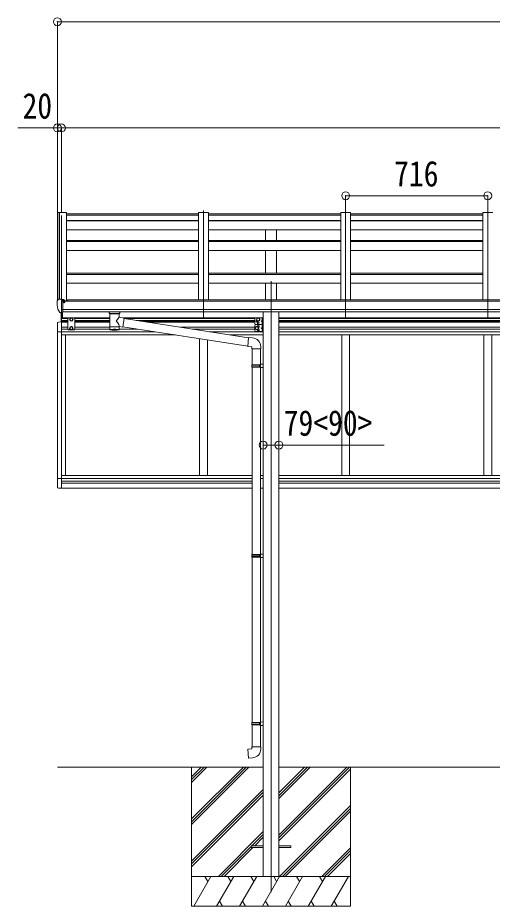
# Model space of a CAD drawing. Units: millimetres at full size, sheet at 1:40. Extents: x -11181 to 11305, y -7804 to 7716.
# Drawn here: x -733 to 1658, y -958 to 3514 of the extents above; entities that cross this region are included whole.
import ezdxf
from ezdxf.enums import TextEntityAlignment as Align

# ---------------------------------------------------------------- set-up
doc = ezdxf.new("R2010")
doc.units = ezdxf.units.MM
doc.header["$LTSCALE"] = 40
doc.header["$PDMODE"] = 32
doc.header["$PDSIZE"] = 40
for name, color, linetype, lineweight in [('0-0_0', 7, 'Continuous', 9), ('0-1_本体', 4, 'Continuous', 9), ('0-2_部品', 7, 'Continuous', 9), ('0-8_PARTS2', 2, 'Continuous', 9), ('0-A_寸法', 6, 'Continuous', 9), ('1-1_GLASS', 4, 'Continuous', 9), ('1-2_GLASS_SEAL', 7, 'Continuous', 9)]:
    doc.layers.add(name, color=color, linetype=linetype, lineweight=lineweight)
doc.styles.add('ＭＳ ゴシック', font='')
doc.styles.get('ＭＳ ゴシック').set_extended_font_data('MS Gothic')

msp = doc.modelspace()

# ---------------------------------------------------------------- linework, layer by layer
at = {"layer": '0-0_0'}
for p, q in [((-532.74, -258.19), (503.76, -258.19)), ((143.26, -258.19), (143.26, -958.19)), ((143.26, -518.92), (403.99, -258.19)), ((143.26, -533.06), (418.13, -258.19)), ((143.26, -547.2), (432.27, -258.19)), ((143.26, -335.07), (220.14, -258.19)), ((143.26, -320.93), (206, -258.19)), ((143.26, -306.79), (191.86, -258.19)), ((582.76, -258.19), (3403.76, -258.19)), ((582.76, -599.92), (924.49, -258.19)), ((582.76, -614.06), (938.63, -258.19)), ((582.76, -416.07), (740.64, -258.19)), ((582.76, -401.93), (726.5, -258.19)), ((582.76, -387.79), (712.36, -258.19)), ((582.76, -628.2), (943.26, -267.7)), ((943.26, -258.19), (943.26, -958.19)), ((143.26, -731.05), (503.76, -370.55)), ((143.26, -745.19), (503.76, -384.69)), ((143.26, -759.33), (503.76, -398.84)), ((586.62, -808.19), (943.26, -451.55)), ((600.76, -808.19), (943.26, -465.69)), ((614.9, -808.19), (943.26, -479.84)), ((278.25, -808.19), (503.76, -582.68)), ((446.9, -653.68), (503.76, -596.83)), ((461.05, -653.68), (503.76, -610.97)), ((292.39, -808.19), (443.26, -657.33)), ((306.54, -808.19), (452.05, -662.68)), ((798.75, -808.19), (943.26, -663.68)), ((812.89, -808.19), (943.26, -677.83)), ((827.04, -808.19), (943.26, -691.97)), ((943.26, -808.19), (143.26, -808.19)), ((153.55, -958.19), (240.15, -808.19)), ((225.15, -834.17), (210.15, -808.19)), ((269.02, -958.19), (355.62, -808.19)), ((340.62, -834.17), (325.62, -808.19)), ((384.49, -958.19), (471.09, -808.19)), ((456.09, -834.17), (441.09, -808.19)), ((499.96, -958.19), (586.56, -808.19)), ((571.56, -834.17), (556.56, -808.19)), ((615.43, -958.19), (702.03, -808.19)), ((687.03, -834.17), (672.03, -808.19)), ((730.9, -958.19), (817.5, -808.19)), ((787.5, -808.19), (802.5, -834.17)), ((846.37, -958.19), (932.97, -808.19)), ((284.02, -932.21), (299.02, -958.19)), ((399.49, -932.21), (414.49, -958.19)), ((514.96, -932.21), (529.96, -958.19)), ((630.43, -932.21), (645.43, -958.19)), ((745.9, -932.21), (760.9, -958.19)), ((861.37, -932.21), (876.37, -958.19)), ((143.26, -958.19), (943.26, -958.19))]:
    msp.add_line(p, q, dxfattribs=at)
at = {"layer": '0-1_本体'}
for p, q in [((-532.73, 2532.04), (-532.75, 2090.99)), ((-531.79, 2532.93), (-523.96, 2533.34)), ((-523.74, 2533.26), (-523.74, 2097.53)), ((-523.66, 2533.15), (-523.04, 2531.53)), ((-487.74, 2533.35), (-487.74, 2087.35)), ((178.26, 2527.29), (-487.74, 2527.29)), ((-487.74, 2520.35), (178.26, 2520.35)), ((178.26, 2533.35), (178.26, 2094.06)), ((228.26, 2533.35), (178.26, 2533.35)), ((228.26, 2533.35), (228.26, 2094.06)), ((894.26, 2527.29), (228.26, 2527.29)), ((228.26, 2520.35), (894.26, 2520.35)), ((894.26, 2533.35), (894.26, 2094.06)), ((944.26, 2533.35), (894.26, 2533.35)), ((944.26, 2533.35), (944.26, 2094.06)), ((1610.26, 2527.29), (944.26, 2527.29)), ((944.26, 2520.35), (1610.26, 2520.35)), ((1610.26, 2533.35), (1610.26, 2094.06)), ((1660.26, 2533.35), (1610.26, 2533.35)), ((-487.74, 2493.63), (178.26, 2493.63)), ((-487.74, 2491.05), (178.26, 2491.05)), ((228.26, 2493.63), (894.26, 2493.63)), ((228.26, 2491.05), (894.26, 2491.05)), ((944.26, 2493.63), (1610.26, 2493.63)), ((944.26, 2491.05), (1610.26, 2491.05)), ((-487.74, 2446.32), (178.26, 2446.32)), ((228.26, 2446.32), (894.26, 2446.32)), ((515.76, 2392.58), (515.76, 2446.32)), ((570.76, 2392.58), (570.76, 2446.32)), ((944.26, 2446.32), (1610.26, 2446.32)), ((-487.74, 2392.58), (178.26, 2392.58)), ((-487.74, 2387.02), (178.26, 2387.02)), ((228.26, 2392.58), (894.26, 2392.58)), ((228.26, 2387.02), (894.26, 2387.02)), ((944.26, 2392.58), (1610.26, 2392.58)), ((944.26, 2387.02), (1610.26, 2387.02)), ((-487.74, 2343.02), (178.26, 2343.02)), ((228.26, 2343.02), (894.26, 2343.02)), ((515.76, 2228.93), (515.76, 2343.02)), ((570.76, 2228.93), (570.76, 2343.02)), ((944.26, 2343.02), (1610.26, 2343.02)), ((-487.74, 2228.93), (178.26, 2228.93)), ((-487.74, 2222.14), (178.26, 2222.14)), ((228.26, 2228.93), (894.26, 2228.93)), ((228.26, 2222.14), (894.26, 2222.14)), ((944.26, 2228.93), (1610.26, 2228.93)), ((944.26, 2222.14), (1610.26, 2222.14)), ((-487.74, 2178.58), (178.26, 2178.58)), ((228.26, 2178.58), (894.26, 2178.58)), ((515.76, 2094.06), (515.76, 2178.58)), ((570.76, 2094.06), (570.76, 2178.58)), ((944.26, 2178.58), (1610.26, 2178.58)), ((4492.76, 2087.35), (-506.24, 2087.35)), ((-482.74, 2087.35), (-482.74, 2094.06)), ((4469.26, 2094.06), (-482.74, 2094.06)), ((-506.24, 2046.13), (4492.76, 2046.13)), ((4492.76, 2034.28), (-506.24, 2034.35)), ((503.76, 2034.19), (503.76, -808.22)), ((582.76, 2034.19), (582.76, -808.22))]:
    msp.add_line(p, q, dxfattribs=at)
msp.add_lwpolyline([(-523.04, 2097.53), (-523.04, 2533.35), (-487.74, 2533.35)], dxfattribs=at)
msp.add_circle((-498.77, 2082.62), 3, dxfattribs=at)
for centre, radius, start, end in [((-531.74, 2531.93), 1, 93, 173.32986), ((-523.94, 2533.04), 0.301, 21.06327, 92.86679)]:
    msp.add_arc(centre, radius, start, end, dxfattribs=at)
at = {"layer": '0-2_部品'}
for p, q in [((-534.74, 2088.17), (-534.74, 2087.54)), ((-527.83, 2096.98), (-531.9, 2091.17)), ((-512.74, 2029.04), (-512.74, 2097.54)), ((-511.24, 2096.63), (-512.74, 2096.63)), ((-506.24, 2087.81), (-512.74, 2088.21)), ((-511.24, 2096.63), (-511.24, 2090.46)), ((-501.57, 2095.13), (-511.24, 2095.85)), ((-511.24, 2092.86), (-497.24, 2092.8)), ((-501.77, 2082.63), (-501.24, 2082.63)), ((-501.24, 2082.63), (-500.94, 2082.63)), ((-500.74, 2092.81), (-500.74, 2094.71)), ((-496.24, 2091.69), (-496.24, 2087.73)), ((-520.36, 2030.86), (-530.11, 2046.23)), ((-514.24, 2029.13), (-517.95, 2029.36)), ((-514.24, 2029.13), (-512.74, 2029.04)), ((-512.74, 2031.24), (-512.24, 2031.24)), ((-512.24, 2031.24), (-511.74, 2032.24)), ((-506.24, 2032.24), (-511.74, 2032.24)), ((-272.24, 2028.23), (-272.24, 2034.35)), ((-268.14, 2023.73), (-268.16, 1943.44)), ((-222.34, 2006.16), (-222.34, 2023.75)), ((-218.24, 2028.23), (-218.24, 2034.35)), ((-197.12, 2002.25), (-222.34, 2006.17)), ((-197.12, 2002.25), (-204.14, 1957)), ((429.72, 1902.95), (-197.43, 2000.24)), ((-222.32, 1943.44), (-222.34, 1960.07)), ((-222.34, 1959.82), (-204.14, 1957)), ((426.05, 1861.01), (-203.87, 1958.74)), ((450.68, 1902.56), (429.84, 1904.38)), ((445.76, 1846.81), (491.76, 1846.81)), ((447.76, 1846.81), (447.76, 1767.56)), ((489.76, 1846.81), (489.76, 1770.12)), ((491.76, 1846.81), (491.76, 1857.73)), ((445.76, 1765.56), (446.76, 1767.56)), ((445.76, 1765.56), (489.76, 1765.56)), ((445.76, 1765.56), (445.76, 1757.56)), ((445.76, 1757.56), (489.76, 1757.56)), ((445.76, 1757.56), (446.76, 1755.56)), ((446.76, 1767.56), (489.76, 1767.56)), ((446.76, 1755.56), (489.76, 1755.56)), ((447.76, 1755.56), (447.76, 811.37)), ((485.28, 1765.56), (484.85, 1767.56)), ((487.76, 1770.06), (503.76, 1770.53)), ((487.76, 1768.06), (487.76, 1770.06)), ((487.76, 1768.06), (489.76, 1768.06)), ((487.76, 1753.06), (487.76, 1755.06)), ((487.76, 1753.06), (503.76, 1752.59)), ((489.76, 1753), (489.76, 813.93)), ((503.76, 1770.53), (503.76, 1752.59)), ((445.76, 809.37), (446.76, 811.37)), ((445.76, 809.37), (489.76, 809.37)), ((445.76, 809.37), (445.76, 801.37)), ((446.76, 811.37), (489.76, 811.37)), ((485.28, 809.37), (484.85, 811.37)), ((487.76, 813.87), (503.76, 814.34)), ((487.76, 811.87), (487.76, 813.87)), ((487.76, 811.87), (489.76, 811.87)), ((503.76, 814.34), (503.76, 796.4)), ((445.76, 801.37), (489.76, 801.37)), ((445.76, 801.37), (446.76, 799.37)), ((446.76, 799.37), (489.76, 799.37)), ((447.76, 799.37), (447.76, -33.79)), ((487.76, 796.87), (487.76, 798.87)), ((487.76, 796.87), (503.76, 796.4)), ((489.76, 796.81), (489.76, -31.23)), ((445.76, -35.79), (446.76, -33.79)), ((445.76, -35.79), (489.76, -35.79)), ((445.76, -35.79), (445.76, -43.79)), ((445.76, -43.79), (489.76, -43.79)), ((445.76, -43.79), (446.76, -45.79)), ((446.76, -33.79), (489.76, -33.79)), ((485.28, -35.79), (484.85, -33.79)), ((487.76, -31.29), (503.76, -30.82)), ((487.76, -33.29), (487.76, -31.29)), ((487.76, -33.29), (489.76, -33.29)), ((503.76, -30.82), (503.76, -48.76)), ((446.76, -45.79), (489.76, -45.79)), ((447.76, -45.79), (447.76, -155.79)), ((487.76, -48.29), (487.76, -46.29)), ((487.76, -48.29), (503.76, -48.76)), ((489.76, -48.35), (489.76, -155.79)), ((445.76, -155.79), (491.76, -155.79)), ((445.76, -165.79), (445.76, -155.79)), ((491.76, -155.79), (491.76, -166.71))]:
    msp.add_line(p, q, dxfattribs=at)
at = {"layer": '0-2_部品', "color": 4}
for p, q in [((443.26, -653.68), (503.76, -653.68)), ((443.26, -653.68), (443.26, -662.68)), ((443.26, -662.68), (503.76, -662.68)), ((582.76, -653.68), (643.26, -653.68)), ((582.76, -662.68), (643.26, -662.68)), ((643.26, -653.68), (643.26, -662.68))]:
    msp.add_line(p, q, dxfattribs=at)
at = {"layer": '0-2_部品'}
for points in [[(-512.74, 2097.54), (-524.74, 2097.54), (-527.07, 2097.4)], [(-506.24, 2032.24), (-506.24, 2090.46), (-511.24, 2090.46)], [(-501.57, 2095.13), (-501.4, 2095.11), (-501.24, 2095.08), (-501.1, 2095.04), (-500.97, 2094.98), (-500.87, 2094.92), (-500.8, 2094.86), (-500.76, 2094.79), (-500.74, 2094.71)], [(-500.94, 2083.81), (-500.94, 2082.63), (-496.24, 2082.63)], [(-496.24, 2084.24), (-496.24, 2082.63), (-495.77, 2082.63)], [(-512.74, 2042.93), (-509.58, 2043.34), (-506.24, 2043.77)], [(-272.2, 2028.18), (-272.23, 2028.53), (-271.98, 2029.49), (-271.46, 2030.37), (-270.66, 2031.21), (-269.54, 2032.01), (-268.14, 2032.74)], [(-272.2, 2028.29), (-272.23, 2027.94), (-271.98, 2026.98), (-271.46, 2026.1), (-270.66, 2025.26), (-269.54, 2024.46), (-268.14, 2023.73)], [(-222.34, 2032.72), (-222.11, 2032.63), (-220.75, 2031.89), (-219.64, 2031.05), (-218.88, 2030.18), (-218.42, 2029.28), (-218.25, 2028.4)], [(-222.34, 2023.75), (-222.11, 2023.84), (-220.75, 2024.58), (-219.64, 2025.42), (-218.88, 2026.29), (-218.42, 2027.19), (-218.25, 2028.07)], [(429.84, 1904.38), (425.84, 1858.56), (445.76, 1856.81), (445.76, 1846.81)], [(485.28, 1765.56), (485.28, 1757.56), (484.85, 1755.56)], [(487.76, 1755.06), (489.76, 1755.06), (489.76, 1768.06)], [(485.28, 809.37), (485.28, 801.37), (484.85, 799.37)], [(487.76, 798.87), (489.76, 798.87), (489.76, 811.87)], [(485.28, -35.79), (485.28, -43.79), (484.85, -45.79)], [(487.76, -46.29), (489.76, -46.29), (489.76, -33.29)], [(450.68, -211.54), (429.84, -213.36), (425.84, -167.53), (445.76, -165.79)]]:
    msp.add_lwpolyline(points, dxfattribs=at)
for centre, radius, start, end in [((-531.74, 2088.17), 3, 93, 180), ((-342.25, 2087.55), 192.49, 180.0008, 192.1233), ((-527.01, 2096.4), 1, 93.5, 145), ((-498.74, 2082.63), 2.5, 151.64236, 180), ((-498.74, 2082.63), 2.5, 0, 151.64236), ((-527.51, 2047.73), 3, 191.83348, 210), ((-517.77, 2032.36), 3, 210, 266.5), ((-255.17, 1983.02), 51.38, 92.46126, 104.61963), ((-235.29, 1983.02), 51.38, 75.38037, 87.53874), ((446.76, 1857.73), 45, 0, 85), ((446.76, -166.71), 45, 275, 0)]:
    msp.add_arc(centre, radius, start, end, dxfattribs=at)
for centre, major_axis, ratio, start_param, end_param in [((-497.24, 2091.7), (-0.02, 1.1), 0.906239, 4.6917496, 6.2625459), ((-245.24, 2022.54), (-22.91, -0.42), 0.072511, 4.711586, 6.2823824), ((-245.22, 2024.17), (-22.91, -0.42), 0.072511, 4.711586, 6.2823824), ((-245.27, 2024.16), (22.92, -0.42), 0.07247, 0.0008089, 1.5716053), ((-245.27, 2022.54), (22.92, -0.42), 0.07247, 0.0008089, 1.5716053), ((-234.24, 2028.23), (16, 0), 0.361356, 0, 0.0194874), ((-234.24, 2028.23), (16, 0), 0.361356, 6.2636979, 6.2831853), ((-245.24, 1986.61), (-22.81, 26.62), 0.234429, 3.1563334, 4.5976381), ((-242.69, 1983.97), (20.32, 22.25), 0.045535, 4.9756507, 6.2441899), ((-245.24, 1943.44), (22.92, 0), 0.101955, 6.2829723, 9.4248207), ((-245.24, 1943.44), (22.92, 0), 0.101955, 3.1415499, 6.2833984), ((-245.24, 1955.88), (22.91, 0), 0.122865, 6.2831853, 9.424778)]:
    msp.add_ellipse(centre, major_axis=major_axis, ratio=ratio, start_param=start_param, end_param=end_param, dxfattribs=at)
at = {"layer": '0-8_PARTS2'}
for p, q in [((-512.74, 2518.63), (-512.74, 1999.35)), ((203.26, 1999.35), (203.26, 2543.19)), ((919.26, 1999.35), (919.26, 2543.19)), ((1635.26, 1999.35), (1635.26, 2543.19)), ((543.26, 2188.15), (543.26, -887.08))]:
    msp.add_line(p, q, dxfattribs=at)
at = {"layer": '0-A_寸法'}
for p, q in [((-532.73, 3493.68), (-532.73, 2533.38)), ((-532.73, 3493.68), (9531.25, 3493.68)), ((-532.73, 2959.35), (-732.73, 2959.35)), ((-512.73, 2959.35), (-532.73, 2959.35)), ((-532.73, 2959.35), (-532.73, 2533.38)), ((-512.73, 2959.35), (4499.26, 2959.35)), ((-512.73, 2959.35), (-512.73, 2533.38)), ((-512.73, 2959.35), (-512.73, 2533.38)), ((919.26, 2617.91), (1635.26, 2617.91)), ((919.26, 2617.91), (919.26, 2533.38)), ((1635.26, 2617.91), (1635.26, 2533.38)), ((503.76, 1363.07), (582.76, 1363.07)), ((582.76, 1363.07), (1114.08, 1363.07))]:
    msp.add_line(p, q, dxfattribs=at)
for p in [(-532.73, 3493.68), (-532.73, 2959.35), (-512.73, 2959.35), (919.26, 2617.91), (1635.26, 2617.91), (503.76, 1363.07), (582.76, 1363.07)]:
    msp.add_point(p, dxfattribs=at)
at = {"layer": '1-1_GLASS'}
for p, q in [((-512.74, 2003.03), (-477.24, 2003.03)), ((-512.74, 1999.53), (-480.24, 1999.53)), ((-512.74, 1990.53), (-480.24, 1990.53)), ((-512.74, 1987.03), (-480.24, 1987.03)), ((-512.74, 1982.73), (-512.74, 1782.53)), ((-480.24, 1982.03), (-512.74, 1982.03)), ((-448.24, 2003.03), (-268.14, 2003.03)), ((-445.24, 1999.53), (-268.14, 1999.53)), ((-445.24, 1990.53), (-268.15, 1990.53)), ((-445.24, 1987.03), (-268.15, 1987.03)), ((-268.15, 1982.03), (-445.24, 1982.03)), ((-202.48, 2003.03), (463.76, 2003.03)), ((-193.22, 1999.53), (461.78, 1999.53)), ((-135.2, 1990.53), (461.76, 1990.53)), ((-112.64, 1987.03), (461.76, 1987.03)), ((295.34, 1982.03), (-80.41, 1982.03)), ((461.76, 1982.03), (295.34, 1982.03)), ((582.76, 2003.03), (1926.26, 2003.03)), ((582.76, 1999.53), (1926.26, 1999.53)), ((582.76, 1990.53), (1926.26, 1990.53)), ((582.76, 1987.03), (1926.26, 1987.03)), ((1926.26, 1982.03), (582.76, 1982.03)), ((-532.74, 1933.33), (-532.74, 1831.73)), ((-512.74, 1956.03), (-480.24, 1956.03)), ((-512.74, 1947.03), (-480.24, 1947.03)), ((-41.75, 1933.53), (-512.74, 1933.53)), ((-445.24, 1956.03), (-268.15, 1956.03)), ((-445.24, 1947.03), (-268.16, 1947.03)), ((-222.33, 1947.03), (-128.77, 1947.03)), ((87.18, 1956.03), (461.76, 1956.03)), ((145.19, 1947.03), (461.76, 1947.03)), ((232.21, 1933.53), (503.76, 1933.53)), ((582.76, 1956.03), (1926.26, 1956.03)), ((582.76, 1947.03), (1926.26, 1947.03)), ((582.76, 1933.53), (1968.26, 1933.53)), ((-532.74, 1917.53), (-532.74, 1194.73)), ((61.38, 1917.53), (-512.74, 1917.53)), ((-512.74, 1917.53), (-512.74, 1145.53)), ((-492.74, 1917.53), (-492.74, 1847.53)), ((-492.74, 1917.53), (-492.74, 1210.53)), ((183.26, 1210.53), (183.26, 1898.68)), ((183.26, 1898.62), (183.26, 1847.53)), ((223.26, 1210.53), (223.26, 1892.47)), ((223.26, 1892.42), (223.26, 1847.53)), ((503.76, 1917.53), (335.35, 1917.53)), ((582.76, 1917.53), (1968.26, 1917.53)), ((899.26, 1917.53), (899.26, 1847.53)), ((899.26, 1210.53), (899.26, 1917.53)), ((939.26, 1917.53), (939.26, 1847.53)), ((939.26, 1210.53), (939.26, 1917.53)), ((1615.26, 1917.53), (1615.26, 1847.53)), ((1615.26, 1917.53), (1615.26, 1210.53)), ((1655.26, 1917.53), (1655.26, 1847.53)), ((1655.26, 1917.53), (1655.26, 1210.53)), ((-512.74, 1210.53), (447.76, 1210.53)), ((489.96, 1210.53), (503.96, 1210.53)), ((582.76, 1210.53), (1968.26, 1210.53)), ((-512.74, 1194.53), (445.76, 1194.53)), ((-512.74, 1181.03), (447.76, 1181.03)), ((-512.74, 1172.03), (447.76, 1172.03)), ((489.96, 1194.53), (503.96, 1194.53)), ((582.76, 1194.53), (1968.26, 1194.53)), ((582.76, 1181.03), (1926.26, 1181.03)), ((582.76, 1172.03), (1926.26, 1172.03)), ((-512.74, 1146.03), (447.76, 1146.03)), ((489.96, 1146.03), (503.96, 1146.03)), ((582.76, 1146.03), (1968.26, 1146.03))]:
    msp.add_line(p, q, dxfattribs=at)
at = {"layer": '1-2_GLASS_SEAL'}
for p, q in [((-514.24, 1982.53), (-514.24, 2029.13)), ((-514.24, 1982.53), (-514.24, 2029.13)), ((-512.74, 1982.53), (-512.74, 2029.03)), ((-507.24, 2003.03), (-507.24, 2032.23)), ((-533.24, 1976.24), (-533.24, 1933.33)), ((-512.74, 1982.53), (-528.03, 1981.73)), ((-476.24, 2004.03), (-480.24, 2000.03)), ((-480.24, 2000.03), (-480.24, 1946.54)), ((-449.24, 2004.03), (-476.24, 2004.03)), ((-449.24, 2004.03), (-445.24, 2000.03)), ((-445.24, 1946.54), (-445.24, 2000.03)), ((461.76, 1999.03), (461.76, 1974.03)), ((466.76, 2004.03), (503.76, 2004.03)), ((466.76, 1969.03), (503.76, 1969.03)), ((466.76, 1969.03), (503.76, 1969.03)), ((501.26, 1986.53), (494.26, 1986.53)), ((500.76, 1999.53), (499.96, 1999.39)), ((500.76, 1991.53), (499.96, 1991.67)), ((500.76, 1981.53), (499.96, 1981.39)), ((500.76, 1973.53), (499.96, 1973.67)), ((500.76, 1991.53), (501.26, 1991.62)), ((500.76, 1973.53), (501.26, 1973.62)), ((501.26, 2004.03), (501.26, 1969.03)), ((501.26, 1969.03), (501.26, 1934.03)), ((503.76, 2004.03), (503.76, 1969.03)), ((503.76, 1969.03), (503.76, 1934.03)), ((-512.74, 1933.33), (-533.24, 1933.33)), ((-476.24, 1942.54), (-480.24, 1946.54)), ((-449.24, 1942.54), (-476.24, 1942.54)), ((-462.74, 1959.04), (-469.24, 1955.28)), ((-469.24, 1955.28), (-469.24, 1947.78)), ((-469.24, 1947.78), (-462.74, 1944.03)), ((-456.24, 1955.28), (-462.74, 1959.04)), ((-462.74, 1944.03), (-456.24, 1947.78)), ((-456.24, 1947.78), (-456.24, 1955.28)), ((-449.24, 1942.54), (-445.24, 1946.54)), ((461.76, 1964.03), (461.76, 1939.03)), ((466.76, 1934.03), (503.76, 1934.03)), ((501.26, 1951.53), (494.26, 1951.53)), ((500.76, 1964.53), (499.96, 1964.39)), ((500.76, 1956.53), (499.96, 1956.67)), ((500.76, 1946.53), (499.96, 1946.39)), ((500.76, 1938.53), (499.96, 1938.67)), ((500.76, 1956.53), (501.26, 1956.62)), ((500.76, 1938.53), (501.26, 1938.62)), ((-512.74, 1194.73), (-533.24, 1194.73)), ((-533.24, 1151.82), (-533.24, 1194.73)), ((-512.74, 1145.53), (-528.03, 1146.33))]:
    msp.add_line(p, q, dxfattribs=at)
for points in [[(-469.24, 1998.78), (-462.74, 2002.54), (-456.24, 1998.78)], [(-456.24, 1998.78), (-456.24, 1991.28), (-462.74, 1987.53), (-469.24, 1991.28), (-469.24, 1998.78)], [(501.26, 1991.53), (494.26, 1986.53), (501.26, 1981.53)], [(501.64, 1995.53), (501.01, 1996.72), (498.78, 1997.83)], [(501.64, 1995.53), (501.01, 1994.34), (498.78, 1993.23)], [(501.64, 1977.53), (501.01, 1978.72), (498.78, 1979.83)], [(501.64, 1977.53), (501.01, 1976.34), (498.78, 1975.23)], [(500.76, 1991.53), (500.76, 1999.53), (501.26, 1999.44), (501.26, 1991.62)], [(500.76, 1973.53), (500.76, 1981.53), (501.26, 1981.44), (501.26, 1973.62)], [(501.26, 1956.53), (494.26, 1951.53), (501.26, 1946.53)], [(501.64, 1960.53), (501.01, 1961.72), (498.78, 1962.83)], [(501.64, 1960.53), (501.01, 1959.34), (498.78, 1958.23)], [(501.64, 1942.53), (501.01, 1943.72), (498.78, 1944.83)], [(501.64, 1942.53), (501.01, 1941.34), (498.78, 1940.23)], [(500.76, 1956.53), (500.76, 1964.53), (501.26, 1964.44), (501.26, 1956.62)], [(500.76, 1938.53), (500.76, 1946.53), (501.26, 1946.44), (501.26, 1938.62)]]:
    msp.add_lwpolyline(points, dxfattribs=at)
for points in [[(478.76, 1987.53), (485.26, 1991.28), (485.26, 1998.78), (478.76, 2002.54), (472.26, 1998.78), (472.26, 1991.28)], [(471.76, 1944.03), (478.26, 1947.78), (478.26, 1955.28), (471.76, 1959.04), (465.26, 1955.28), (465.26, 1947.78)]]:
    msp.add_lwpolyline(points, close=True, dxfattribs=at)
for centre, radius in [((-462.74, 1995.03), 8.5), ((-462.74, 1995.03), 7.5), ((-462.74, 1995.03), 6.5), ((478.76, 1995.03), 8.5), ((478.76, 1995.03), 7.5), ((478.76, 1995.03), 6.5), ((478.76, 1978.03), 4.25), ((-462.74, 1951.53), 8.5), ((-462.74, 1951.53), 7.5), ((-462.74, 1951.53), 6.5), ((471.76, 1951.53), 8.5), ((471.76, 1951.53), 7.5), ((471.76, 1951.53), 6.5)]:
    msp.add_circle(centre, radius, dxfattribs=at)
for centre, radius, start, end in [((-527.74, 1976.24), 5.5, 93, 180), ((466.76, 1999.03), 5, 90, 180), ((466.76, 1974.03), 5, 180, 270), ((466.76, 1964.03), 5, 90, 180), ((471.76, 1986.53), 4.25, 94.76077, 6.29431), ((504.86, 1995.53), 6.5, 147.94412, 212.05588), ((504.86, 1977.53), 6.5, 147.94412, 212.05588), ((500.11, 1998.5), 0.9, 100, 147.94412), ((500.11, 1992.56), 0.9, 212.05588, 260), ((500.11, 1980.5), 0.9, 100, 147.94412), ((500.11, 1974.56), 0.9, 212.05588, 260), ((466.76, 1939.03), 5, 180, 270), ((478.76, 1960.03), 4.25, 274.76077, 186.29431), ((478.76, 1943.03), 4.25, 173.70569, 85.23923), ((504.86, 1960.53), 6.5, 147.94412, 212.05588), ((504.86, 1942.53), 6.5, 147.94412, 212.05588), ((500.11, 1963.5), 0.9, 100, 147.94412), ((500.11, 1957.56), 0.9, 212.05588, 260), ((500.11, 1945.5), 0.9, 100, 147.94412), ((500.11, 1939.56), 0.9, 212.05588, 260), ((-527.74, 1151.82), 5.5, 180, 267)]:
    msp.add_arc(centre, radius, start, end, dxfattribs=at)

# ---------------------------------------------------------------- texts
at = {"layer": '0-A_寸法', "color": 7, "style": 'ＭＳ ゴシック', "width": 0.85}
for s, p in [('20', (-708.73, 2967.35)), ('716', (1163.26, 2625.91)), ('79<90>', (606.76, 1371.07))]:
    msp.add_text(s, height=129, dxfattribs=at).set_placement(p, align=Align.BOTTOM_LEFT)

doc.saveas('drawing.dxf')
